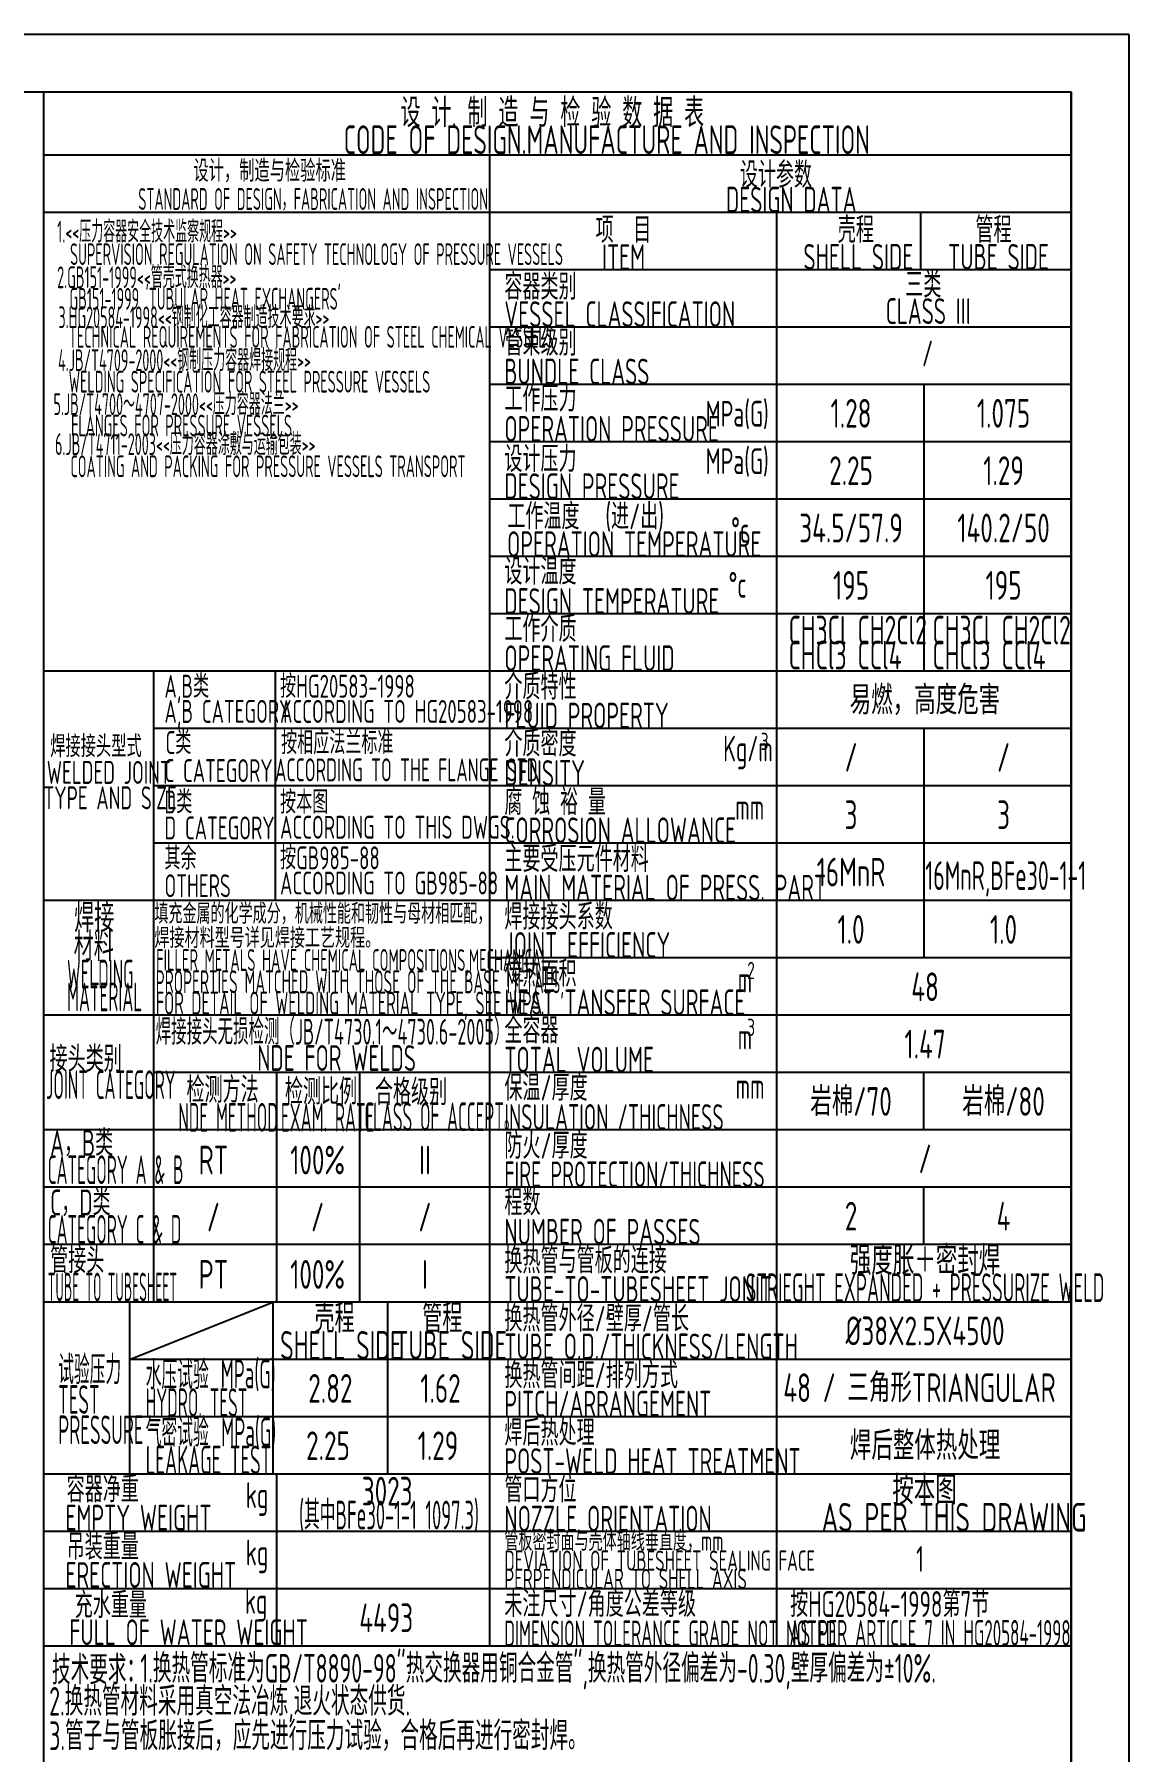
# Model space of a CAD drawing. Header units: millimetres. Extents: x 844 to 1685, y 626 to 1222.
# Drawn here: x 1493.9 to 1684.8, y 922.6 to 1222.1 of the extents above; entities that cross this region are included whole.
import ezdxf
from ezdxf.enums import TextEntityAlignment as Align

# ---------------------------------------------------------------- set-up
doc = ezdxf.new("R2010")
doc.units = ezdxf.units.MM
for name, color, linetype in [('4', 7, 'Continuous'), ('7', 7, 'Continuous'), ('hatch', 2, 'Continuous')]:
    doc.layers.add(name, color=color, linetype=linetype)
doc.styles.add('HZ', font='ascii.shx', dxfattribs={"width": 0.75, "bigfont": 'hztxt.shx'})
doc.styles.add('HZJ', font='ascii.shx', dxfattribs={"width": 0.7, "bigfont": 'hztxt.shx'})

msp = doc.modelspace()

# ---------------------------------------------------------------- linework, layer by layer
at = {"color": 7, "linetype": 'Continuous'}
for p, q in [((1684.81965, 1222.07058), (843.81965, 1222.07058)), ((1684.81965, 1222.07058), (1684.81965, 626.06026)), ((1674.79179, 1201.01424), (1495.53337, 1201.01424)), ((1674.79179, 1191.01424), (1495.53337, 1191.01424)), ((1674.79179, 1181.01424), (1573.28078, 1181.01424)), ((1674.79179, 1171.01424), (1573.28078, 1171.01424)), ((1674.79179, 1161.01424), (1573.28078, 1161.01424)), ((1674.79179, 1151.01424), (1573.28078, 1151.01424)), ((1674.79179, 1141.01424), (1573.28078, 1141.01424)), ((1674.79179, 1131.01424), (1573.28078, 1131.01424)), ((1674.79179, 1121.01424), (1573.31316, 1121.01424)), ((1674.79179, 1111.01424), (1495.53337, 1111.01424)), ((1674.79179, 1101.01424), (1514.70992, 1101.01424)), ((1674.79179, 1091.01424), (1514.70992, 1091.01424)), ((1573.13323, 1081.04634), (1514.70992, 1081.04634)), ((1674.79179, 1081.01424), (1573.09725, 1081.01424)), ((1573.13323, 1071.01424), (1495.53337, 1071.01424)), ((1674.79179, 1071.01424), (1514.70992, 1071.01424)), ((1674.79179, 1061.01424), (1573.31316, 1061.01424)), ((1674.79179, 1051.01424), (1495.53337, 1051.01424)), ((1674.79179, 1041.01424), (1514.70992, 1041.01424)), ((1674.79179, 1031.01424), (1495.53337, 1031.01424)), ((1674.79179, 1021.01424), (1495.53337, 1021.01424)), ((1674.79179, 1011.01424), (1495.53337, 1011.01424)), ((1674.79179, 1001.01424), (1495.53337, 1001.01424)), ((1573.31316, 1001.01424), (1495.53337, 1001.01424)), ((1674.79179, 991.01424), (1573.31316, 991.01424)), ((1674.79179, 981.01424), (1573.31316, 981.01424)), ((1573.31316, 970.97188), (1495.53337, 970.97188)), ((1674.79179, 971.01424), (1573.31316, 971.01424)), ((1573.31316, 960.97188), (1495.53337, 960.97188)), ((1674.79179, 960.97188), (1573.31316, 960.97188)), ((1573.31316, 950.97188), (1495.53337, 950.97188)), ((1674.79179, 950.97188), (1573.31316, 950.97188)), ((1573.31316, 940.97188), (1495.53337, 940.97188)), ((1674.79179, 940.97188), (1573.31316, 940.97188)), ((1674.79179, 940.97188), (1573.31316, 940.97188))]:
    msp.add_line(p, q, dxfattribs=at)
at = {"color": 4, "linetype": 'Continuous'}
for p, q in [((1674.79141, 1211.98389), (869.09367, 1211.98389)), ((1495.53337, 1211.98389), (1495.53337, 636.64079)), ((1674.79179, 1211.98389), (1674.79179, 636.64049)), ((1573.31316, 1201.01424), (1573.31316, 940.97188)), ((1623.41263, 1191.01424), (1623.41263, 940.97188)), ((1648.51872, 1191.01424), (1648.51872, 1181.01424)), ((1649.10221, 1161.01424), (1649.10221, 1111.01424)), ((1514.70992, 1111.01424), (1514.70992, 1051.01424)), ((1535.91903, 1111.01424), (1535.91903, 1071.01424)), ((1649.10221, 1101.01424), (1649.10221, 1061.01424)), ((1514.70992, 1051.01424), (1514.70992, 1001.01424)), ((1514.70992, 1041.01424), (1514.70992, 1021.01424)), ((1536.17691, 1040.90332), (1536.17691, 1001.01424)), ((1550.64134, 1040.90332, 0.2535), (1550.64134, 1001.01424, 0.2535)), ((1649.10221, 1031.01424), (1649.10221, 1041.01424)), ((1649.10221, 1011.01424), (1649.10221, 1021.01424)), ((1550.64134, 1001.01424, 0.2535), (1550.64134, 1000.86096, 0.2535)), ((1536.17691, 970.97188), (1536.17691, 940.97188))]:
    msp.add_line(p, q, dxfattribs=at)
for p, q in [((1510.53337, 991.01424), (1535.53337, 1001.01424)), ((1510.53337, 1001.00078), (1510.53337, 970.97188)), ((1535.53337, 1001.01424), (1535.53337, 970.97188)), ((1555.53337, 1001.01424), (1555.53337, 970.97188)), ((1575.53337, 991.01424), (1510.53337, 991.01424)), ((1575.53337, 980.97188), (1510.53337, 980.97188))]:
    msp.add_line(p, q)
at = {"layer": '4', "color": 4, "linetype": 'Continuous'}
msp.add_lwpolyline([(1674.79179, 636.64049), (1674.79179, 1211.98389), (868.37193, 1211.98389), (868.37193, 636.64079), (1674.80905, 636.64079)], dxfattribs=at)

# ---------------------------------------------------------------- texts
at = {"color": 7, "linetype": 'Continuous', "style": 'HZ'}
for s, height, width, p in [('设 计. 制 造 与 检 验 数 据 表', 5, 0.7, (1557.80447, 1205.88804)), ('    CODE OF DESIGN.MANUFACTURE AND INSPECTION', 5, 0.7, (1540.28815, 1201.19036)), ('设计，制造与检验标准', 3.8025, 0.7, (1521.65994, 1196.35564)), ('设计参数', 4.5, 0.7, (1616.99036, 1195.3233)), ('    STANDARD OF DESIGN，FABRICATION AND INSPECTION', 3.8025, 0.55, (1507.51869, 1191.45473)), ('DESIGN DATA', 4.5, 0.7, (1614.56563, 1190.98586)), ('1.<<压力容器安全技术监察规程>>', 3.8025, 0.55, (1497.89915, 1185.77009)), ('项  目 ', 4.5, 0.7, (1591.83133, 1185.71481)), ('壳程', 4.5, 0.7, (1634.07603, 1185.71266)), ('管程', 4.5, 0.7, (1658.09703, 1185.71266)), ('SUPERVISION REGULATION ON SAFETY TECHNOLOGY OF PRESSURE VESSELS', 3.8025, 0.55, (1500.14587, 1181.83699)), ('ITEM', 4.5, 0.7, (1592.94722, 1180.94316)), ('SHELL SIDE', 4.5, 0.7, (1628.08686, 1181.01324)), ('TUBE SIDE', 4.5, 0.7, (1653.33755, 1181.01324)), ('2.GB151-1999<<管壳式换热器>>', 3.8025, 0.55, (1497.89915, 1177.80614)), ('容器类别', 4.5, 0.7, (1575.91297, 1175.80173)), ('三类', 4.5, 0.7, (1645.846, 1176.16496)), ("GB151-1999 'TUBULAR HEAT EXCHANGERS'", 3.8025, 0.55, (1500.0516, 1174.05917)), ('3.HG20584-1998<<钢制化工容器制造技术要求>>', 3.8025, 0.55, (1498.12189, 1170.82905)), ('VESSEL CLASSIFICATION', 4.5, 0.7, (1575.91297, 1171.01424)), ('CLASS III', 4.5, 0.7, (1642.43771, 1171.55299)), (' TECHNICAL REQUIREMENTS FOR FABRICATION OF STEEL CHEMICAL VESSELS', 3.8025, 0.55, (1498.79957, 1167.4063)), ('管束级别', 4.5, 0.7, (1575.91297, 1166.02859)), ('/', 4.5, 0.7, (1648.76826, 1164.1699)), ('4.JB/T4709-2000<<钢制压力容器焊接规程>>', 3.8025, 0.55, (1498.05631, 1163.34527)), ('BUNDLE CLASS', 4.5, 0.7, (1575.91297, 1161.01424)), ('WELDING SPECIFICATION FOR STEEL PRESSURE VESSELS', 3.8025, 0.55, (1499.90632, 1159.59745)), ('5.JB/T4700～4707-2000<<压力容器法兰>>', 3.8025, 0.55, (1497.25486, 1155.6713)), ('工作压力   ', 4.5, 0.7, (1575.91297, 1156.27539)), ('MPa(G)', 4.5, 0.7, (1611.02999, 1153.65381)), ('FLANGES FOR PRESSURE VESSELS', 3.8025, 0.55, (1500.32046, 1151.94975)), ('OPERATION PRESSURE', 4.5, 0.7, (1575.91297, 1151.01424)), ('6.JB/T4711-2003<<压力容器涂敷与运输包装>>', 3.8025, 0.55, (1497.53087, 1148.70565)), ('设计压力    ', 4.5, 0.7, (1575.91297, 1145.76402)), ('MPa(G)', 4.5, 0.7, (1611.02999, 1145.38631)), ('COATING AND PACKING FOR PRESSURE VESSELS TRANSPORT', 3.8025, 0.55, (1500.2102, 1144.84146)), ('DESIGN PRESSURE', 4.5, 0.7, (1575.91297, 1141.01424)), ('工作温度   ', 4.5, 0.7, (1576.42898, 1135.75076)), ('(进/出)', 4.5, 0.7, (1593.5244, 1135.75076)), (' OPERATION TEMPERATURE', 4.5, 0.7, (1574.68472, 1130.91514)), ('%%dc', 4.5, 0.7, (1615.46853, 1133.39375)), ('设计温度    ', 4.5, 0.7, (1575.91297, 1126.13219)), ('%%dc', 4.5, 0.7, (1615.02661, 1123.83986)), ('DESIGN TEMPERATURE', 4.5, 0.7, (1575.91297, 1120.98253)), ('工作介质', 4.5, 0.7, (1575.91297, 1116.11078)), ('CH3Cl CH2Cl2', 5, 0.7, (1625.48876, 1115.67565)), ('CH3Cl CH2Cl2', 5, 0.7, (1650.59485, 1115.67565)), ('OPERATING FLUID', 4.5, 0.7, (1575.91297, 1111.01424)), ('CHCl3 CCl4', 5, 0.7, (1625.48876, 1111.31263)), ('CHCl3 CCl4', 5, 0.7, (1650.59485, 1111.31263)), ('介质特性', 4.5, 0.7, (1575.91297, 1106.06412)), ('A,B类', 4, 0.7, (1516.6162, 1106.38822)), ('按HG20583-1998', 4, 0.7, (1536.78536, 1106.38822)), ('A,B CATEGORY', 4, 0.7, (1516.6162, 1102.00081)), ('ACCORDING TO HG20583-1998', 4, 0.7, (1536.78536, 1102.00081)), ('FLUID PROPERTY', 4.5, 0.7, (1575.91297, 1101.01424)), ('焊接接头型式', 3.8025, 0.7, (1496.68068, 1096.0159)), ('C类', 4, 0.7, (1516.80039, 1096.56951)), ('按相应法兰标准', 4, 0.7, (1536.96955, 1096.55313)), ('介质密度', 4.5, 0.7, (1575.91297, 1096.14072)), ('Kg/m', 4.5, 0.7, (1614.09416, 1095.27237)), ('3', 3, 0.75, (1620.66509, 1097.27206, 0.2535)), ('WELDED JOINT', 4, 0.7, (1496.08055, 1091.36533)), ('C CATEGORY', 4, 0.7, (1516.6162, 1091.67531)), ('ACCORDING TO THE FLANGE STD.', 4, 0.65, (1535.90132, 1091.80459)), ('DENSITY', 4.5, 0.7, (1575.91297, 1091.01424)), ('TYPE AND SIZE', 4, 0.7, (1495.52027, 1086.93486)), ('D类', 4, 0.7, (1516.6162, 1086.20838)), ('按本图', 4, 0.7, (1536.78536, 1086.192)), ('腐 蚀 裕 量    ', 4.5, 0.7, (1575.91297, 1085.93048)), ('mm', 4.5, 0.7, (1616.19853, 1085.09863)), ('D CATEGORY', 4, 0.7, (1516.6162, 1081.67531)), ('ACCORDING TO THIS DWGS.', 4, 0.7, (1536.78536, 1081.80459)), ('CORROSION ALLOWANCE', 4.5, 0.7, (1575.91297, 1081.01424)), ('其余', 4, 0.7, (1516.6162, 1076.42208)), ('按GB985-88', 4, 0.7, (1536.78536, 1076.45878)), ('主要受压元件材料', 4.5, 0.7, (1575.91297, 1076.00987)), ('OTHERS', 4, 0.7, (1516.6162, 1071.59769)), ('ACCORDING TO GB985-88', 4, 0.7, (1536.78536, 1072.07137)), ('MAIN MATERIAL OF PRESS. PART ', 4.5, 0.7, (1575.91297, 1071.01424)), ('16MnR,BFe30-1-1', 5, 0.65, (1649.34987, 1072.87062)), ('焊接', 5, 0.7, (1500.87, 1065.50299)), ('焊接接头系数 ', 4.5, 0.7, (1575.91297, 1065.94438)), ('材料', 5, 0.7, (1500.77497, 1060.47554)), ('JOINT EFFICIENCY ', 4.5, 0.7, (1575.91297, 1061.01424)), ('WELDING', 5, 0.5, (1499.62278, 1055.69027)), ('传热面积', 4.5, 0.7, (1575.91297, 1055.99306)), ('2', 3, 0.75, (1618.29198, 1057.31989, 0.2535)), ('m', 4.5, 0.7, (1616.62353, 1054.97031)), ('MATERIAL', 5, 0.5, (1499.62278, 1051.70816)), ('HEAT TANSFER SURFACE ', 4.5, 0.7, (1575.91297, 1051.01424)), ('全容器', 4.5, 0.7, (1575.91297, 1046.11257)), ('m', 4.5, 0.7, (1616.62353, 1045.06416)), ('3', 3, 0.75, (1618.29198, 1047.41373, 0.2535)), ('接头类别', 4.5, 0.7, (1496.57693, 1041.13281)), ('NDE FOR WELDS', 4.5, 0.7, (1532.79441, 1041.30838)), ('TOTAL VOLUME', 4.5, 0.7, (1575.91297, 1041.01424)), ('JOINT CATEGORY', 5, 0.5, (1495.94803, 1036.40349)), ('检测方法', 4.5, 0.7, (1520.45464, 1035.75464)), ('检测比例', 4.5, 0.7, (1537.63067, 1035.44669)), ('合格级别', 4.5, 0.7, (1553.32333, 1035.34404)), ('保温/厚度    ', 4.5, 0.7, (1575.91297, 1036.11257)), ('mm', 4.5, 0.7, (1616.25952, 1036.43581)), ('NDE METHOD', 5, 0.5, (1519.04202, 1030.71737)), ('EXAM. RATE', 5, 0.5, (1536.92503, 1030.71737)), ('CLASS OF ACCEPT。', 5, 0.5, (1551.48869, 1030.82002)), ('INSULATION /THICHNESS ', 4.5, 0.65, (1575.91297, 1031.01424)), ('A，B类', 4.5, 0.7, (1496.6797, 1026.51701)), ('防火/厚度    ', 4.5, 0.7, (1575.91297, 1026.00287)), ('CATEGORY A & B', 5, 0.5, (1496.25632, 1021.58239)), ('FIRE PROTECTION/THICHNESS ', 4.5, 0.65, (1575.91297, 1021.01424)), ('C，D类', 4.5, 0.7, (1496.6797, 1016.11854)), ('程数', 4.5, 0.7, (1575.91297, 1016.11006)), ('CATEGORY C & D', 5, 0.5, (1496.25632, 1011.18392)), ('NUMBER OF PASSES', 4.5, 0.7, (1575.91297, 1011.01424)), ('管接头', 4.5, 0.7, (1496.6797, 1006.05019)), ('换热管与管板的连接', 4.5, 0.7, (1575.91297, 1006.00648)), ('TUBE TO TUBESHEET', 5, 0.4, (1496.25632, 1001.11557)), ('TUBE-TO-TUBESHEET JONIT', 4.5, 0.7, (1575.91297, 1001.01424)), ('壳程', 5, 0.7, (1542.79066, 995.65684)), ('管程', 5, 0.7, (1561.58635, 995.65684)), ('换热管外径/壁厚/管长', 4.5, 0.7, (1575.91297, 995.86537)), ('TUBE O.D./THICKNESS/LENGTH', 4.5, 0.7, (1575.91297, 991.01424)), ('换热管间距/排列方式', 4.5, 0.7, (1575.91297, 985.97433)), ('PITCH/ARRANGEMENT', 4.5, 0.7, (1575.91297, 981.01424)), ('焊后热处理', 4.5, 0.7, (1575.91297, 975.97141)), ('POST-WELD HEAT TREATMENT', 4.5, 0.7, (1575.91297, 971.01424)), ('容器净重', 4.5, 0.7, (1499.55455, 966.09126)), ('管口方位', 4.5, 0.7, (1575.91297, 966.05323)), ('按本图', 5, 0.75, (1643.57954, 965.71285)), ('kg', 4.5, 0.7, (1530.80266, 965.0843)), ('EMPTY WEIGHT', 4.5, 0.7, (1499.33935, 961.15824)), ('NOZZLE ORIENTATION', 4.5, 0.7, (1575.91297, 960.97684)), ('AS PER THIS DRAWING', 5, 0.75, (1631.26317, 960.97188)), ('管板密封面与壳体轴线垂直度，mm', 3.5, 0.7, (1575.91297, 957.61589)), ('吊装重量', 4.5, 0.7, (1499.55455, 956.09126)), ('kg', 4.5, 0.7, (1530.80266, 955.0843)), ('1', 4.5, 0.7, (1647.7605, 953.95559)), ('ERECTION WEIGHT', 4.5, 0.7, (1499.33935, 951.15824)), ('DEVIATION OF TUBESHEET SEALING FACE', 3.5, 0.7, (1575.91297, 954.17375)), ('PERPENDICULAR TO SHELL AXIS', 3.5, 0.7, (1575.91297, 950.97188)), ('充水重量', 4.5, 0.7, (1500.96326, 945.88651)), ('kg', 4.5, 0.7, (1530.64824, 946.63743)), ('未注尺寸/角度公差等级', 4.5, 0.7, (1575.91297, 946.09667)), ('按HG20584-1998第7节', 4.5, 0.7, (1625.76778, 946.09667)), ('FULL OF WATER WEIGHT', 4.5, 0.7, (1500.01734, 941.17281)), ('DIMENSION TOLERANCE GRADE NOT NOTED', 4.5, 0.56, (1575.91297, 940.97188)), ('AS PER ARTICLE 7 IN HG20584-1998', 4.5, 0.56, (1625.6561, 941.05655))]:
    msp.add_text(s, height=height, dxfattribs=dict(at, width=width)).set_placement(p)
for s, width, p in [('1.28', 0.75, (1636.38955, 1153.48455)), ('1.075', 0.75, (1662.99509, 1153.48455)), ('2.25', 0.75, (1636.38955, 1143.48455)), ('1.29', 0.75, (1662.99509, 1143.48455)), ('34.5/57.9', 0.75, (1636.38955, 1133.48455)), ('140.2/50', 0.75, (1662.99509, 1133.48455)), ('195', 0.75, (1636.38955, 1123.48455)), ('195', 0.75, (1662.99509, 1123.48455)), ('易燃，高度危害', 0.75, (1649.27686, 1103.48455)), ('/', 0.75, (1636.38955, 1093.48455)), ('/', 0.75, (1662.99509, 1093.48455)), ('3', 0.75, (1636.38955, 1083.48455)), ('3', 0.75, (1662.99509, 1083.48455)), ('16MnR', 0.75, (1636.38955, 1073.48455)), ('1.0', 0.75, (1636.38955, 1063.48455)), ('1.0', 0.75, (1662.99509, 1063.48455)), ('48', 0.75, (1649.3023, 1053.48455)), ('1.47', 0.75, (1649.3023, 1043.48455)), ('岩棉/70', 0.75, (1636.38955, 1033.48455)), ('岩棉/80', 0.75, (1662.99509, 1033.48455)), ('RT', 0.75, (1525.15009, 1023.2699)), ('100%', 0.75, (1543.32553, 1023.2699)), ('II', 0.75, (1562.04834, 1023.2699)), ('/', 0.75, (1649.3023, 1023.48455)), ('/', 0.75, (1525.15009, 1013.32537)), ('/', 0.75, (1543.32553, 1013.32537)), ('/', 0.75, (1562.04834, 1013.32537)), ('2', 0.75, (1636.38955, 1013.48455)), ('4', 0.75, (1662.99509, 1013.48455)), ('强度胀＋密封焊', 0.75, (1649.3023, 1005.78507)), ('PT', 0.75, (1525.15009, 1003.32537, -0.2535)), ('100%', 0.75, (1543.32553, 1003.32537, -0.2535)), ('I', 0.75, (1562.04834, 1003.32537, -0.2535)), ('STRIEGHT EXPANDED + PRESSURIZE WELD', 0.55, (1649.3023, 1001.01424)), ('%%c38X2.5X4500', 0.75, (1649.3023, 993.48455)), ('2.82', 0.75, (1545.5618, 983.44663)), ('1.62', 0.75, (1564.77069, 983.44663)), ('48 / 三角形TRIANGULAR', 0.75, (1648.33409, 983.56753)), ('2.25', 0.75, (1545.1456, 973.44663)), ('1.29', 0.75, (1564.33047, 973.44663)), ('焊后整体热处理', 0.75, (1649.3023, 973.48455)), ('3023', 0.75, (1555.46469, 965.52598)), ('(其中BFe30-1-1 1097.3)', 0.55, (1555.7849, 961.36723)), ('4493', 0.75, (1555.30463, 943.44663))]:
    msp.add_text(s, height=5, dxfattribs=dict(at, width=width)).set_placement(p, align=Align.CENTER)
at = {"color": 2, "linetype": 'Continuous', "style": 'HZ'}
for s, height, width, p in [('FILLER METALS HAVE CHEMICAL COMPOSITIONS,MECHANICAL', 3.8, 0.56, (1515.16903, 1058.75013)), ('PROPERTIES MATCHED WITH THOSE OF THE BASE METALS,', 4, 0.56, (1515.08072, 1054.85798)), ('FOR DETAIL OF WELDING MATERIAL TYPE, SEE WPS.', 4, 0.6, (1515.08735, 1051.13543)), ('焊接接头无损检测（JB/T4730.1～4730.6-2005）', 4.5, 0.6, (1515.08306, 1045.88569))]:
    msp.add_text(s, height=height, dxfattribs=dict(at, width=width)).set_placement(p)
at = {"layer": '7', "linetype": 'Continuous', "style": 'HZ'}
for s, width, p in [('SHELL SIDE', 0.7, (1536.80149, 990.95742)), ('TUBE SIDE', 0.7, (1556.82688, 990.95742)), ('试验压力 ', 0.55, (1498.07345, 986.66582)), ('水压试验', 0.55, (1513.34425, 985.7693)), ('MPa(G)', 0.55, (1526.41591, 985.95485)), ('TEST ', 0.55, (1498.07345, 981.50908)), ('HYDRO. TEST', 0.5, (1513.34425, 980.97188)), ('PRESSURE', 0.55, (1498.07345, 976.22466)), ('气密试验', 0.55, (1513.34425, 975.76995)), ('MPa(G)', 0.55, (1526.5059, 975.81772)), ('LEAKAGE TEST', 0.55, (1513.34425, 970.97188))]:
    msp.add_text(s, height=5, dxfattribs=dict(at, width=width)).set_placement(p)
at = {"layer": '7', "style": 'HZJ', "width": 0.65}
for s, p in [('1.换热管标准为GB/T8890-98"热交换器用铜合金管",换热管外径偏差为-0.30,壁厚偏差为%%p10%.', (1512.40078, 934.63482)), ('技术要求：', (1496.99117, 934.33993)), ('2.换热管材料采用真空法冶炼,退火状态供货.', (1496.51065, 928.88741)), ('3.管子与管板胀接后，应先进行压力试验，合格后再进行密封焊。', (1496.51065, 922.87108))]:
    msp.add_text(s, height=5, dxfattribs=at).set_placement(p)
at = {"layer": 'hatch', "color": 2, "style": 'HZ'}
for s, width, p in [('填充金属的化学成分，机械性能和韧性与母材相匹配，', 0.7, (1514.85254, 1066.97902)), ('焊接材料型号详见焊接工艺规程。', 0.75, (1514.87153, 1062.73303))]:
    msp.add_text(s, height=3.5, dxfattribs=dict(at, width=width)).set_placement(p)

doc.saveas('drawing.dxf')
